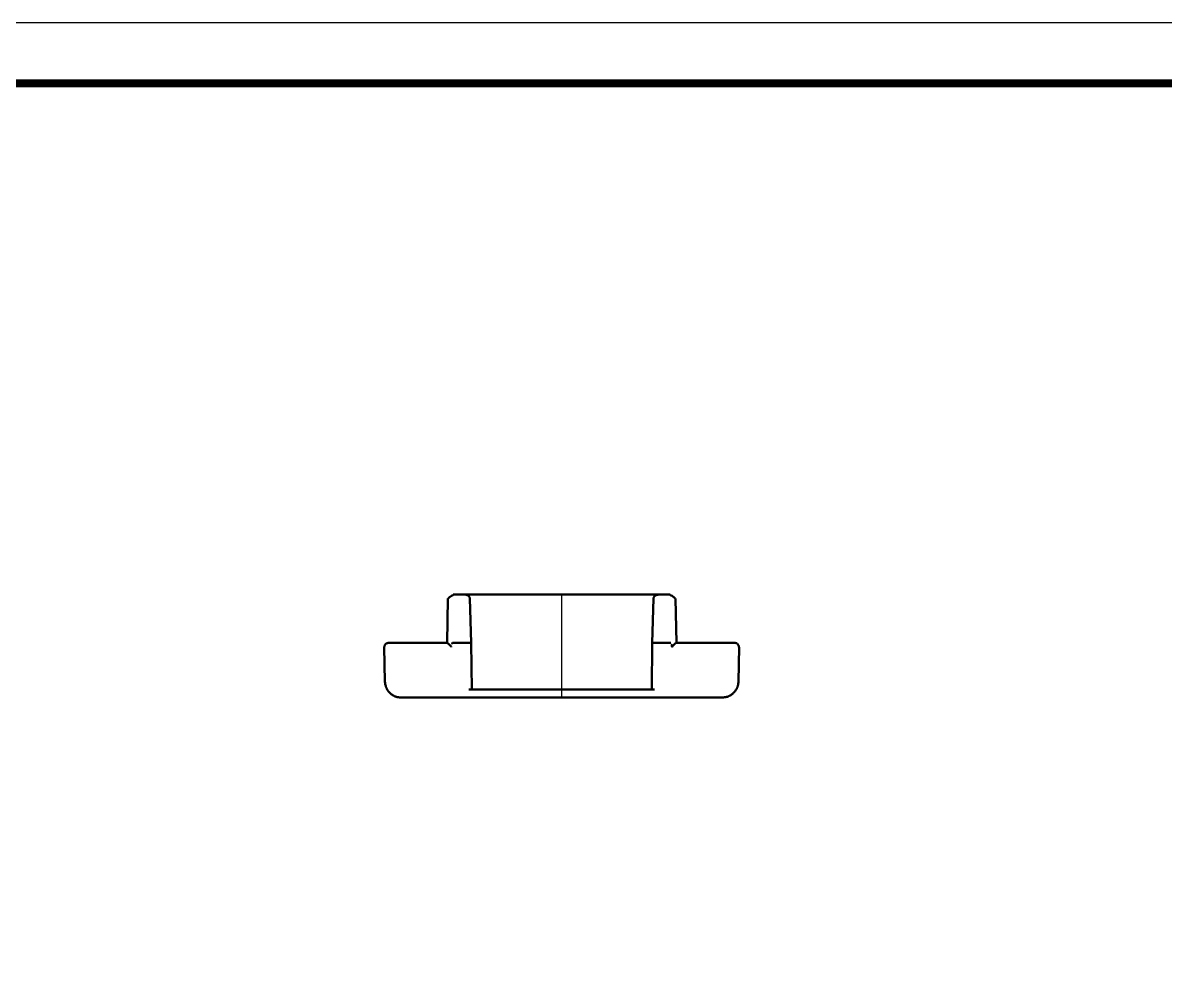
# Model space of a CAD drawing. Extents: x 16296675745 to 16296677675, y -37409619395 to -37409618123.
# Drawn here: x 16296675934.1 to 16296676143.3, y -37409618886.3 to -37409618710.2 of the extents above; entities that cross this region are included whole.
import ezdxf

# ---------------------------------------------------------------- set-up
doc = ezdxf.new("R2010")
doc.units = 0
doc.header["$LTSCALE"] = 10
doc.header["$MEASUREMENT"] = 0
doc.linetypes.add('AUSGEZOGEN', pattern=[0])
doc.linetypes.add('CENTER', pattern=[2, 1.25, -0.25, 0.25, -0.25])
doc.layers.get('0').update_dxf_attribs({"linetype": 'CONTINUOUS'})
doc.layers.add('7', color=7, linetype='CONTINUOUS')

msp = doc.modelspace()

# ---------------------------------------------------------------- linework, layer by layer
at = {"color": 1, "linetype": 'CENTER'}
msp.add_line((16296676032.82155, -37409618833.682877), (16296676032.82155, -37409618814.834808), dxfattribs=at)
at = {"ltscale": 0.5}
msp.add_lwpolyline([(16296675826.83497, -37409619187.177101), (16296676477.83497, -37409619187.177101), (16296676477.83497, -37409618710.177101), (16296675826.83497, -37409618710.177101)], close=True, dxfattribs=at)
at = {"color": 5, "linetype": 'ByBlock', "lineweight": 200, "const_width": 1.5}
msp.add_lwpolyline([(16296675837.303169, -37409619166.75238), (16296676467.303169, -37409619166.75238), (16296676467.303169, -37409618721.25238), (16296675837.303169, -37409618721.25238)], close=True, dxfattribs=at)
at = {"layer": '7', "color": 7, "linetype": 'AUSGEZOGEN', "lineweight": 50}
for p, q in [((16296676012.161921, -37409618815.42482), (16296676012.11396, -37409618815.476662)), ((16296676012.216591, -37409618815.372627), (16296676012.161921, -37409618815.42482)), ((16296676012.276779, -37409618815.320763), (16296676012.216591, -37409618815.372627)), ((16296676012.34207, -37409618815.269173), (16296676012.276779, -37409618815.320763)), ((16296676012.41024, -37409618815.219162), (16296676012.34207, -37409618815.269173)), ((16296676012.48159, -37409618815.170036), (16296676012.41024, -37409618815.219162)), ((16296676012.624479, -37409618815.079071), (16296676012.48159, -37409618815.170036)), ((16296676012.759581, -37409618814.999779), (16296676012.624479, -37409618815.079071)), ((16296676012.876751, -37409618814.934914), (16296676012.759581, -37409618814.999779)), ((16296676012.96789, -37409618814.886124), (16296676012.876751, -37409618814.934914)), ((16296676012.96298, -37409618814.834808), (16296676012.96298, -37409618814.88855)), ((16296676012.96298, -37409618814.834808), (16296676052.68013, -37409618814.834808)), ((16296676015.19083, -37409618814.844048), (16296676015.07482, -37409618814.834808)), ((16296676015.24832, -37409618814.851349), (16296676015.19083, -37409618814.844048)), ((16296676015.30518, -37409618814.86187), (16296676015.24832, -37409618814.851349)), ((16296676015.354179, -37409618814.874382), (16296676015.30518, -37409618814.86187)), ((16296676015.402411, -37409618814.889977), (16296676015.354179, -37409618814.874382)), ((16296676015.44977, -37409618814.90847), (16296676015.402411, -37409618814.889977)), ((16296676015.48082, -37409618814.917801), (16296676015.437401, -37409618814.90966)), ((16296676015.49613, -37409618814.929649), (16296676015.44977, -37409618814.90847)), ((16296676015.52346, -37409618814.92939), (16296676015.48082, -37409618814.917801)), ((16296676015.534479, -37409618814.949547), (16296676015.49613, -37409618814.929649)), ((16296676015.565359, -37409618814.944443), (16296676015.52346, -37409618814.92939)), ((16296676015.60656, -37409618814.962967), (16296676015.565359, -37409618814.944443)), ((16296676015.66353, -37409618814.995064), (16296676015.60656, -37409618814.962967)), ((16296676015.718599, -37409618815.033913), (16296676015.66353, -37409618814.995064)), ((16296676015.74901, -37409618815.059143), (16296676015.718599, -37409618815.033913)), ((16296676015.77845, -37409618815.08654), (16296676015.74901, -37409618815.059143)), ((16296676015.806749, -37409618815.116127), (16296676015.77845, -37409618815.08654)), ((16296676015.83375, -37409618815.147919), (16296676015.806749, -37409618815.116127)), ((16296676015.8643, -37409618815.189041), (16296676015.83375, -37409618815.147919)), ((16296676015.892429, -37409618815.233063), (16296676015.8643, -37409618815.189041)), ((16296676015.91781, -37409618815.279648), (16296676015.892429, -37409618815.233063)), ((16296676015.940121, -37409618815.328491), (16296676015.91781, -37409618815.279648)), ((16296676015.961559, -37409618815.386902), (16296676015.940121, -37409618815.328491)), ((16296676015.978201, -37409618815.446907), (16296676015.961559, -37409618815.386902)), ((16296676015.99028, -37409618815.511093), (16296676015.978201, -37409618815.446907)), ((16296676049.65962, -37409618815.44986), (16296676049.65024, -37409618815.51194)), ((16296676049.67458, -37409618815.3899), (16296676049.65962, -37409618815.44986)), ((16296676049.695259, -37409618815.331917), (16296676049.67458, -37409618815.3899)), ((16296676049.71805, -37409618815.282837), (16296676049.695259, -37409618815.331917)), ((16296676049.74498, -37409618815.235527), (16296676049.71805, -37409618815.282837)), ((16296676049.7757, -37409618815.190338), (16296676049.74498, -37409618815.235527)), ((16296676049.809879, -37409618815.147659), (16296676049.7757, -37409618815.190338)), ((16296676049.84197, -37409618815.113037), (16296676049.809879, -37409618815.147659)), ((16296676049.8762, -37409618815.080681), (16296676049.84197, -37409618815.113037)), ((16296676049.91238, -37409618815.050659), (16296676049.8762, -37409618815.080681)), ((16296676049.95034, -37409618815.023087), (16296676049.91238, -37409618815.050659)), ((16296676049.985901, -37409618815.000366), (16296676049.95034, -37409618815.023087)), ((16296676050.02264, -37409618814.979477), (16296676049.985901, -37409618815.000366)), ((16296676050.099239, -37409618814.942322), (16296676050.02264, -37409618814.979477)), ((16296676050.17218, -37409618814.913078), (16296676050.099239, -37409618814.942322)), ((16296676050.247219, -37409618814.890053), (16296676050.17218, -37409618814.913078)), ((16296676050.28529, -37409618814.881607), (16296676050.247219, -37409618814.890053)), ((16296676050.32361, -37409618814.875618), (16296676050.28529, -37409618814.881607)), ((16296676050.362061, -37409618814.872368), (16296676050.32361, -37409618814.875618)), ((16296676050.40057, -37409618814.872147), (16296676050.362061, -37409618814.872368)), ((16296676050.38879, -37409618814.90213), (16296676050.42071, -37409618814.879303)), ((16296676050.43652, -37409618814.874748), (16296676050.40057, -37409618814.872147)), ((16296676050.42071, -37409618814.879303), (16296676050.453341, -37409618814.86187)), ((16296676050.453341, -37409618814.86187), (16296676050.48173, -37409618814.851349)), ((16296676050.48173, -37409618814.851349), (16296676050.51041, -37409618814.844048)), ((16296676050.51041, -37409618814.844048), (16296676050.568291, -37409618814.834808)), ((16296676052.68013, -37409618814.834808), (16296676052.68013, -37409618814.886673)), ((16296676052.771709, -37409618814.934914), (16296676052.68013, -37409618814.886124)), ((16296676052.88905, -37409618814.999779), (16296676052.771709, -37409618814.934914)), ((16296676053.02401, -37409618815.079071), (16296676052.88905, -37409618814.999779)), ((16296676053.166401, -37409618815.170036), (16296676053.02401, -37409618815.079071)), ((16296676053.23736, -37409618815.219147), (16296676053.166401, -37409618815.170036)), ((16296676053.305111, -37409618815.269173), (16296676053.23736, -37409618815.219147)), ((16296676053.369921, -37409618815.320763), (16296676053.305111, -37409618815.269173)), ((16296676053.429621, -37409618815.372627), (16296676053.369921, -37409618815.320763)), ((16296676053.483761, -37409618815.424812), (16296676053.429621, -37409618815.372627)), ((16296676053.53121, -37409618815.476662), (16296676053.483761, -37409618815.424812)), ((16296676011.82155, -37409618823.682877), (16296676011.963131, -37409618815.571716)), ((16296676011.963131, -37409618815.571716), (16296676012.0392, -37409618815.567833)), ((16296676012.073521, -37409618815.527634), (16296676012.04026, -37409618815.578018)), ((16296676012.11396, -37409618815.476662), (16296676012.073521, -37409618815.527634)), ((16296676015.99678, -37409618815.576309), (16296676015.99028, -37409618815.511093)), ((16296676016.25123, -37409618823.672813), (16296676016.00663, -37409618815.565369)), ((16296676049.63648, -37409618815.565369), (16296676049.39188, -37409618823.672813)), ((16296676049.65024, -37409618815.51194), (16296676049.646311, -37409618815.576309)), ((16296676053.571159, -37409618815.527618), (16296676053.53121, -37409618815.476662)), ((16296676053.603979, -37409618815.578018), (16296676053.571159, -37409618815.527618)), ((16296676053.603939, -37409618815.567841), (16296676053.67997, -37409618815.571716)), ((16296676053.67997, -37409618815.571716), (16296676053.82155, -37409618823.682877)), ((16296676000.675631, -37409618823.815979), (16296676000.6168, -37409618823.860413)), ((16296676000.73802, -37409618823.777206), (16296676000.675631, -37409618823.815979)), ((16296676000.80344, -37409618823.744507), (16296676000.73802, -37409618823.777206)), ((16296676000.871349, -37409618823.718323), (16296676000.80344, -37409618823.744507)), ((16296676000.941231, -37409618823.699043), (16296676000.871349, -37409618823.718323)), ((16296676001.012541, -37409618823.68708), (16296676000.941231, -37409618823.699043)), ((16296676001.048571, -37409618823.683983), (16296676001.012541, -37409618823.68708)), ((16296676001.084761, -37409618823.682877), (16296676001.048571, -37409618823.683983)), ((16296676001.084761, -37409618823.682877), (16296676011.849951, -37409618823.682877)), ((16296676011.849951, -37409618823.682877), (16296676011.866249, -37409618823.685242)), ((16296676011.866249, -37409618823.685242), (16296676011.88599, -37409618823.692123)), ((16296676011.88599, -37409618823.692123), (16296676011.90884, -37409618823.703148)), ((16296676011.90884, -37409618823.703148), (16296676011.934469, -37409618823.717979)), ((16296676011.934469, -37409618823.717979), (16296676011.99262, -37409618823.757393)), ((16296676011.99262, -37409618823.757393), (16296676012.058599, -37409618823.807854)), ((16296676012.058599, -37409618823.807854), (16296676012.171579, -37409618823.902489)), ((16296676015.75139, -37409618823.682877), (16296676012.8214, -37409618823.682877)), ((16296676016.25123, -37409618823.672813), (16296676015.75139, -37409618823.682869)), ((16296676016.33717, -37409618832.182877), (16296676016.25123, -37409618823.672813)), ((16296676049.39188, -37409618823.672813), (16296676049.305929, -37409618832.182877)), ((16296676049.39188, -37409618823.672813), (16296676049.89171, -37409618823.682869)), ((16296676052.821711, -37409618823.682877), (16296676049.89171, -37409618823.682877)), ((16296676053.5, -37409618823.877922), (16296676053.58955, -37409618823.803833)), ((16296676053.58955, -37409618823.803833), (16296676053.66983, -37409618823.743607)), ((16296676053.66983, -37409618823.743607), (16296676053.724051, -37409618823.708809)), ((16296676053.724051, -37409618823.708809), (16296676053.747511, -37409618823.696419)), ((16296676053.747511, -37409618823.696419), (16296676053.76807, -37409618823.687859)), ((16296676053.76807, -37409618823.687859), (16296676053.781509, -37409618823.684143)), ((16296676053.781509, -37409618823.684143), (16296676053.79315, -37409618823.682877)), ((16296676053.79315, -37409618823.682877), (16296676064.55835, -37409618823.682877)), ((16296676064.62962, -37409618823.691139), (16296676064.55835, -37409618823.682877)), ((16296676064.700291, -37409618823.701477), (16296676064.62962, -37409618823.691139)), ((16296676064.769739, -37409618823.715981), (16296676064.700291, -37409618823.701477)), ((16296676064.837379, -37409618823.73671), (16296676064.769739, -37409618823.715981)), ((16296676064.876631, -37409618823.752808), (16296676064.837379, -37409618823.73671)), ((16296676064.914221, -37409618823.77774), (16296676064.876459, -37409618823.760094)), ((16296676064.950821, -37409618823.799873), (16296676064.914221, -37409618823.77774)), ((16296676064.9863, -37409618823.826561), (16296676064.950821, -37409618823.799873)), ((16296676065.020741, -37409618823.85788), (16296676064.9863, -37409618823.826561)), ((16296676000.444651, -37409618830.735229), (16296676000.334881, -37409618824.445961)), ((16296676000.3353, -37409618824.407478), (16296676000.3349, -37409618824.445961)), ((16296676000.337851, -37409618824.369423), (16296676000.3353, -37409618824.407478)), ((16296676000.34248, -37409618824.331833), (16296676000.337851, -37409618824.369423)), ((16296676000.349131, -37409618824.294762), (16296676000.34248, -37409618824.331833)), ((16296676000.36821, -37409618824.22242), (16296676000.349131, -37409618824.294762)), ((16296676000.39456, -37409618824.152817), (16296676000.36821, -37409618824.22242)), ((16296676000.42765, -37409618824.086357), (16296676000.39456, -37409618824.152817)), ((16296676000.466949, -37409618824.023483), (16296676000.42765, -37409618824.086357)), ((16296676000.51193, -37409618823.964577), (16296676000.466949, -37409618824.023483)), ((16296676000.562059, -37409618823.91008), (16296676000.51193, -37409618823.964577)), ((16296676000.6168, -37409618823.860413), (16296676000.562059, -37409618823.91008)), ((16296676012.171579, -37409618823.902489), (16296676012.292709, -37409618824.012833)), ((16296676012.292709, -37409618824.012833), (16296676012.35708, -37409618824.07415)), ((16296676012.35708, -37409618824.07415), (16296676012.42153, -37409618824.139297)), ((16296676012.42153, -37409618824.139297), (16296676012.48271, -37409618824.209641)), ((16296676012.48271, -37409618824.209641), (16296676012.511021, -37409618824.247177)), ((16296676012.511021, -37409618824.247177), (16296676012.53726, -37409618824.286537)), ((16296676012.53726, -37409618824.286537), (16296676012.555969, -37409618824.319923)), ((16296676012.555969, -37409618824.319923), (16296676012.57081, -37409618824.355591)), ((16296676012.57081, -37409618824.355591), (16296676012.57847, -37409618824.385803)), ((16296676012.57847, -37409618824.385803), (16296676012.581221, -37409618824.416893)), ((16296676012.581221, -37409618824.416893), (16296676012.578791, -37409618824.445961)), ((16296676053.061939, -37409618824.416077), (16296676053.06452, -37409618824.386253)), ((16296676053.06432, -37409618824.445961), (16296676053.061939, -37409618824.416077)), ((16296676053.06452, -37409618824.386253), (16296676053.07443, -37409618824.34948)), ((16296676053.07443, -37409618824.34948), (16296676053.08975, -37409618824.314789)), ((16296676053.08975, -37409618824.314789), (16296676053.116011, -37409618824.270271)), ((16296676053.116011, -37409618824.270271), (16296676053.146179, -37409618824.228577)), ((16296676053.146179, -37409618824.228577), (16296676053.212481, -37409618824.151718)), ((16296676053.212481, -37409618824.151718), (16296676053.284821, -37409618824.076088)), ((16296676053.284821, -37409618824.076088), (16296676053.357941, -37409618824.005074)), ((16296676053.357941, -37409618824.005074), (16296676053.43021, -37409618823.938919)), ((16296676053.43021, -37409618823.938919), (16296676053.5, -37409618823.877922)), ((16296676065.06378, -37409618823.905296), (16296676065.020741, -37409618823.85788)), ((16296676065.10441, -37409618823.959717), (16296676065.06378, -37409618823.905296)), ((16296676065.14493, -37409618824.025597), (16296676065.10441, -37409618823.959717)), ((16296676065.18121, -37409618824.097923), (16296676065.14493, -37409618824.025597)), ((16296676065.214849, -37409618824.181808), (16296676065.18121, -37409618824.097923)), ((16296676065.308229, -37409618824.445961), (16296676065.19845, -37409618830.735229)), ((16296676065.241699, -37409618824.269432), (16296676065.214849, -37409618824.181808)), ((16296676065.25263, -37409618824.315781), (16296676065.241699, -37409618824.269432)), ((16296676065.26141, -37409618824.36248), (16296676065.25263, -37409618824.315781)), ((16296676065.26812, -37409618824.409683), (16296676065.26141, -37409618824.36248)), ((16296676065.272791, -37409618824.457497), (16296676065.26812, -37409618824.409683)), ((16296676065.27533, -37409618824.447983), (16296676065.30772, -37409618824.445938)), ((16296676000.49382, -37409618831.062737), (16296676000.444651, -37409618830.735229)), ((16296676000.52183, -37409618831.225212), (16296676000.49382, -37409618831.062737)), ((16296676000.55393, -37409618831.386124), (16296676000.52183, -37409618831.225212)), ((16296676000.591499, -37409618831.54496), (16296676000.55393, -37409618831.386124)), ((16296676000.61277, -37409618831.623444), (16296676000.591499, -37409618831.54496)), ((16296676000.63591, -37409618831.70121), (16296676000.61277, -37409618831.623444)), ((16296676000.6611, -37409618831.778214), (16296676000.63591, -37409618831.70121)), ((16296676000.68852, -37409618831.854347), (16296676000.6611, -37409618831.778214)), ((16296676000.71833, -37409618831.929604), (16296676000.68852, -37409618831.854347)), ((16296676000.7507, -37409618832.003883), (16296676000.71833, -37409618831.929604)), ((16296676000.80337, -37409618832.11161), (16296676000.7507, -37409618832.003883)), ((16296676000.861629, -37409618832.216927), (16296676000.80337, -37409618832.11161)), ((16296676049.806049, -37409618832.182877), (16296676015.837061, -37409618832.182877)), ((16296676064.80479, -37409618832.168663), (16296676064.73432, -37409618832.285973)), ((16296676064.870199, -37409618832.048233), (16296676064.80479, -37409618832.168663)), ((16296676064.905939, -37409618831.976799), (16296676064.870199, -37409618832.048233)), ((16296676064.939831, -37409618831.904472), (16296676064.905939, -37409618831.976799)), ((16296676064.971781, -37409618831.831284), (16296676064.939831, -37409618831.904472)), ((16296676065.00165, -37409618831.757294), (16296676064.971781, -37409618831.831284)), ((16296676065.029329, -37409618831.682533), (16296676065.00165, -37409618831.757294)), ((16296676065.054701, -37409618831.607063), (16296676065.029329, -37409618831.682533)), ((16296676065.07766, -37409618831.53093), (16296676065.054701, -37409618831.607063)), ((16296676065.098061, -37409618831.454193), (16296676065.07766, -37409618831.53093)), ((16296676065.118191, -37409618831.365936), (16296676065.098061, -37409618831.454193)), ((16296676065.13529, -37409618831.277031), (16296676065.118191, -37409618831.365936)), ((16296676065.14978, -37409618831.187576), (16296676065.13529, -37409618831.277031)), ((16296676065.162121, -37409618831.097656), (16296676065.14978, -37409618831.187576)), ((16296676065.18202, -37409618830.916817), (16296676065.162121, -37409618831.097656)), ((16296676065.19845, -37409618830.735229), (16296676065.18202, -37409618830.916817)), ((16296676000.925119, -37409618832.319679), (16296676000.861629, -37409618832.216927)), ((16296676000.993469, -37409618832.419693), (16296676000.925119, -37409618832.319679)), ((16296676001.066311, -37409618832.51683), (16296676000.993469, -37409618832.419693)), ((16296676001.14327, -37409618832.610924), (16296676001.066311, -37409618832.51683)), ((16296676001.224001, -37409618832.701813), (16296676001.14327, -37409618832.610924)), ((16296676001.308121, -37409618832.789337), (16296676001.224001, -37409618832.701813)), ((16296676001.38212, -37409618832.861053), (16296676001.308121, -37409618832.789337)), ((16296676001.458269, -37409618832.930191), (16296676001.38212, -37409618832.861053)), ((16296676001.53652, -37409618832.996696), (16296676001.458269, -37409618832.930191)), ((16296676001.616831, -37409618833.06057), (16296676001.53652, -37409618832.996696)), ((16296676001.69916, -37409618833.121742), (16296676001.616831, -37409618833.06057)), ((16296676001.78347, -37409618833.180191), (16296676001.69916, -37409618833.121742)), ((16296676001.869699, -37409618833.235878), (16296676001.78347, -37409618833.180191)), ((16296676001.957821, -37409618833.288757), (16296676001.869699, -37409618833.235878)), ((16296676002.0445, -37409618833.337044), (16296676001.957821, -37409618833.288757)), ((16296676002.13278, -37409618833.382507), (16296676002.0445, -37409618833.337044)), ((16296676002.222549, -37409618833.425003), (16296676002.13278, -37409618833.382507)), ((16296676002.31369, -37409618833.464317), (16296676002.222549, -37409618833.425003)), ((16296676002.40608, -37409618833.500313), (16296676002.31369, -37409618833.464317)), ((16296676002.49962, -37409618833.532768), (16296676002.40608, -37409618833.500313)), ((16296676002.594191, -37409618833.561539), (16296676002.49962, -37409618833.532768)), ((16296676002.689671, -37409618833.586441), (16296676002.594191, -37409618833.561539)), ((16296676002.78236, -37409618833.606697), (16296676002.689671, -37409618833.586441)), ((16296676002.8757, -37409618833.623672), (16296676002.78236, -37409618833.606697)), ((16296676002.969589, -37409618833.637833), (16296676002.8757, -37409618833.623672)), ((16296676003.063959, -37409618833.649658), (16296676002.969589, -37409618833.637833)), ((16296676003.2537, -37409618833.668137), (16296676003.063959, -37409618833.649658)), ((16296676003.444201, -37409618833.682877), (16296676003.2537, -37409618833.668137)), ((16296676062.19891, -37409618833.682877), (16296676003.444201, -37409618833.682877)), ((16296676062.477261, -37409618833.651451), (16296676062.19891, -37409618833.682877)), ((16296676062.6157, -37409618833.633263), (16296676062.477261, -37409618833.651451)), ((16296676062.753269, -37409618833.612099), (16296676062.6157, -37409618833.633263)), ((16296676062.88966, -37409618833.586967), (16296676062.753269, -37409618833.612099)), ((16296676063.02459, -37409618833.556877), (16296676062.88966, -37409618833.586967)), ((16296676063.157761, -37409618833.520844), (16296676063.02459, -37409618833.556877)), ((16296676063.288891, -37409618833.477859), (16296676063.157761, -37409618833.520844)), ((16296676063.357, -37409618833.452141), (16296676063.288891, -37409618833.477859)), ((16296676063.424431, -37409618833.424294), (16296676063.357, -37409618833.452141)), ((16296676063.491119, -37409618833.394386), (16296676063.424431, -37409618833.424294)), ((16296676063.557039, -37409618833.362503), (16296676063.491119, -37409618833.394386)), ((16296676063.62216, -37409618833.328682), (16296676063.557039, -37409618833.362503)), ((16296676063.68642, -37409618833.293007), (16296676063.62216, -37409618833.328682)), ((16296676063.812241, -37409618833.216408), (16296676063.68642, -37409618833.293007)), ((16296676063.934179, -37409618833.13324), (16296676063.812241, -37409618833.216408)), ((16296676064.05191, -37409618833.044067), (16296676063.934179, -37409618833.13324)), ((16296676064.165131, -37409618832.94944), (16296676064.05191, -37409618833.044067)), ((16296676064.273491, -37409618832.849922), (16296676064.165131, -37409618832.94944)), ((16296676064.354639, -37409618832.769028), (16296676064.273491, -37409618832.849922)), ((16296676064.432541, -37409618832.685448), (16296676064.354639, -37409618832.769028)), ((16296676064.507099, -37409618832.599152), (16296676064.432541, -37409618832.685448)), ((16296676064.578251, -37409618832.510101), (16296676064.507099, -37409618832.599152)), ((16296676064.65881, -37409618832.399887), (16296676064.578251, -37409618832.510101)), ((16296676064.73432, -37409618832.285973), (16296676064.65881, -37409618832.399887))]:
    msp.add_line(p, q, dxfattribs=at)
for centre, major_axis, start_param, end_param in [((16296676012.32163, -37409618852.332207), (-0.500381, -28.649339), 3.142202198, 3.3735226382), ((16296676053.32148, -37409618852.332207), (0.500381, -28.649339), 2.9096626473, 3.1409831092)]:
    msp.add_ellipse(centre, major_axis=major_axis, ratio=0.0348994951, start_param=start_param, end_param=end_param, dxfattribs=at)

doc.saveas('drawing.dxf')
